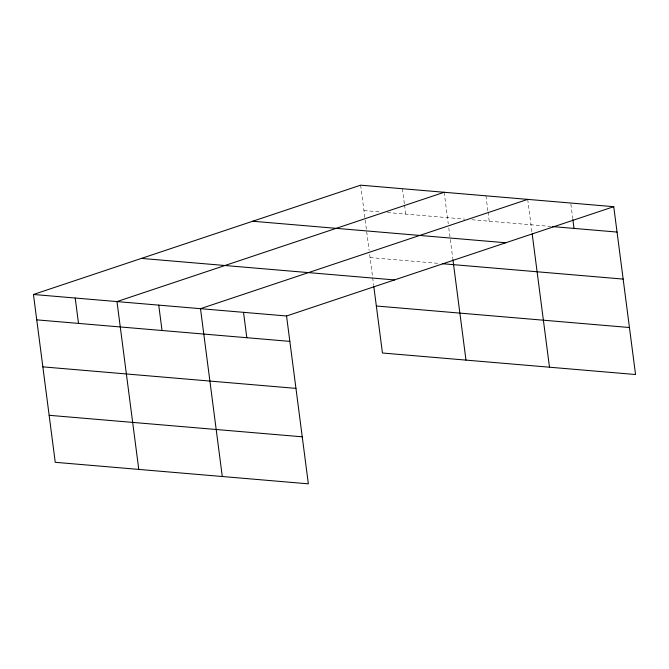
<?xml version="1.0" encoding="UTF-8"?>
<svg xmlns="http://www.w3.org/2000/svg" width="669" height="669" viewBox="0 0 669 669"><rect width="100%" height="100%" fill="white"/><g stroke="black" fill="none" stroke-linecap="round" stroke-linejoin="round"><path stroke-width="0.5" stroke-dasharray="3.35 2.51" d="M363.944 210.551L380.243 211.939M387.376 212.541L464.788 219.123M471.913 219.733L551.482 226.498M370.049 257.565L439.316 263.452M570.858 204.045L572.706 218.261M527.699 199.379L532.056 232.929M485.937 195.825L487.91 211.053M488.044 212.065L489.231 221.205M444.174 192.271L448.263 223.789M448.799 227.878L452.779 258.535M402.412 188.725L404.385 203.953M404.519 204.965L405.707 214.105M360.65 185.171L369.121 250.407M369.656 254.496L373.662 285.387"/><path stroke-width="1" d="M33.45 294.477L286.549 315.994L308.35 483.829L55.251 462.312L33.45 294.477L360.65 185.171L613.749 206.688L635.55 374.523L382.451 353.006L373.795 286.416M444.174 192.271L116.975 301.577L138.776 469.412M527.699 199.379L200.499 308.677L222.292 476.512M286.549 315.994L613.749 206.688M552.51 226.582L617.052 232.068M252.673 221.238L505.772 242.763M442.368 263.711L623.157 279.082M141.427 258.401L394.526 279.926M376.346 306.001L629.445 327.517M36.745 319.857L289.844 341.374M42.849 366.863L295.957 388.38M49.146 415.298L302.246 436.815M572.831 219.273L574.019 228.413M532.19 233.949L549.492 367.214M452.913 259.555L465.975 360.106M243.524 312.331L246.819 337.711M158.737 305.123L162.032 330.503M75.212 298.023L78.507 323.403"/></g></svg>
